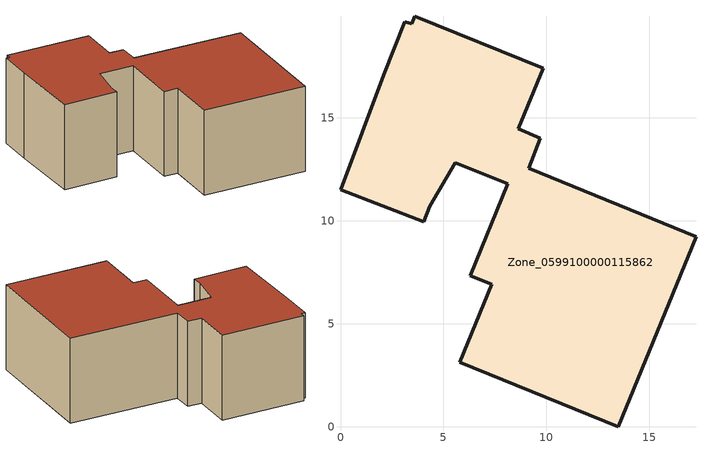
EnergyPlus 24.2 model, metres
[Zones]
Zone_0599100000115862
 floor ground (C_G): 3.45,19.57 3.61,19.95 9.84,17.42 8.63,14.47 9.69,14.02 9.13,12.56 17.26,9.23 13.48,0 5.8,3.15 7.35,6.92 6.3,7.34 8.13,11.8 5.57,12.84 4.34,10.73 4.04,9.97 0,11.51 2.09,17.11 3.13,19.68 z0
 wall outside (C_F): 6.3,7.34 7.35,6.92 5.8,3.15 13.48,0 17.26,9.23 9.13,12.56 9.69,14.02 8.63,14.47 9.84,17.42 3.61,19.95 3.45,19.57 3.13,19.68 2.09,17.11 0,11.51 4.04,9.97 4.34,10.73 5.57,12.84 8.13,11.8 6.3,7.34 z0:6.89
 roof outside (C_R): 3.45,19.57 3.13,19.68 2.09,17.11 0,11.51 4.04,9.97 4.34,10.73 5.57,12.84 8.13,11.8 6.3,7.34 7.35,6.92 5.8,3.15 13.48,0 17.26,9.23 9.13,12.56 9.69,14.02 8.63,14.47 9.84,17.42 3.61,19.95 z6.89
[BUILDING]
Pand.0599100000115862: North Axis=0; Terrain=City; Loads Convergence Tolerance Value=0.04; Temperature Convergence Tolerance Value=0.4; Solar Distribution=FullExterior; Maximum Number of Warmup Days=25; Minimum Number of Warmup Days=1
[Site:Location]
Rotterdam.The.Hague.AP_ZH_NLD Design_Conditions: Latitude=51.96; Longitude=4.45; Time Zone=1; Elevation=-4.5
[SITE:GROUNDTEMPERATURE:BUILDINGSURFACE]
18, 18, 18, 18, 18, 18, 18, 18, 18, 18, 18, 18
[MATERIAL] Thermal Absorptance=0.9; Solar Absorptance=0.7; Visible Absorptance=0.7
Name | Roughness | Thickness | Conductivity | Density | Specific Heat
G.D.1965 | MediumSmooth | 0.15 | 1 | 540 | 1210
F.D.1965 | Rough | 0.3 | 0.857143 | 1920 | 840
R.D.1965 | MediumRough | 0.2 | 0.08 | 1500 | 1000
[CONSTRUCTION]
C_G: G.D.1965
C_F: F.D.1965
C_R: R.D.1965
[ZONE]
Zone_0599100000115862: Type=1; Multiplier=1; Ceiling Height=Autocalculate; Volume=Autocalculate; Floor Area=autocalculate; Part of Total Floor Area=Yes
[ZONEINFILTRATION:DESIGNFLOWRATE]
Infil_Zone_0599100000115862: Zone or ZoneList or Space or SpaceList=Zone_0599100000115862; Schedule=AlwaysOn; Design Flow Rate Calculation Method=Flow/Area; Flow Rate per Floor Area=0.0042; Constant Term Coefficient=1; Temperature Term Coefficient=0; Velocity Term Coefficient=0; Velocity Squared Term Coefficient=0
[HVACTEMPLATE:ZONE:IDEALLOADSAIRSYSTEM]
Zone_0599100000115862: Maximum Heating Supply Air Temperature=50; Minimum Cooling Supply Air Temperature=13; Maximum Heating Supply Air Humidity Ratio=0.0156; Minimum Cooling Supply Air Humidity Ratio=0.0077; Heating Limit=NoLimit; Cooling Limit=NoLimit; Dehumidification Control Type=ConstantSensibleHeatRatio; Cooling Sensible Heat Ratio=0.7; Dehumidification Setpoint=60; Humidification Control Type=None; Humidification Setpoint=30; Outdoor Air Method=None; Outdoor Air Flow Rate per Person=0.00944; Outdoor Air Flow Rate per Zone Floor Area=0; Outdoor Air Flow Rate per Zone=0; Demand Controlled Ventilation Type=None; Outdoor Air Economizer Type=NoEconomizer; Heat Recovery Type=None; Sensible Heat Recovery Effectiveness=0.7; Latent Heat Recovery Effectiveness=0.65
[ZONECONTROL:THERMOSTAT]
ThermostatControl_Zone_0599100000115862: Zone or ZoneList=Zone_0599100000115862; Control Type Schedule=DualSetpointControlType; Control 1=Thermostat_Zone_0599100000115862; Temperature Difference Between Cutout And Setpoint=0
[THERMOSTATSETPOINT:DUALSETPOINT]
Thermostat_Zone_0599100000115862: Heating Setpoint Temperature Schedule=HeatingSetpoint_Zone_0599100000115862; Cooling Setpoint Temperature Schedule=CoolingSetpoint_Zone_0599100000115862
[SCHEDULE:COMPACT]
HeatingSetpoint_Zone_0599100000115862: Through: 12/31, For: AllDays, Until: 24:00, 21
CoolingSetpoint_Zone_0599100000115862: Through: 12/31, For: AllDays, Until: 24:00, 24
DualSetpointControlType: Through: 12/31, For: AllDays, Until: 24:00, 4
AlwaysOn: Through: 12/31, For: AllDays, Until: 24:00, 1
